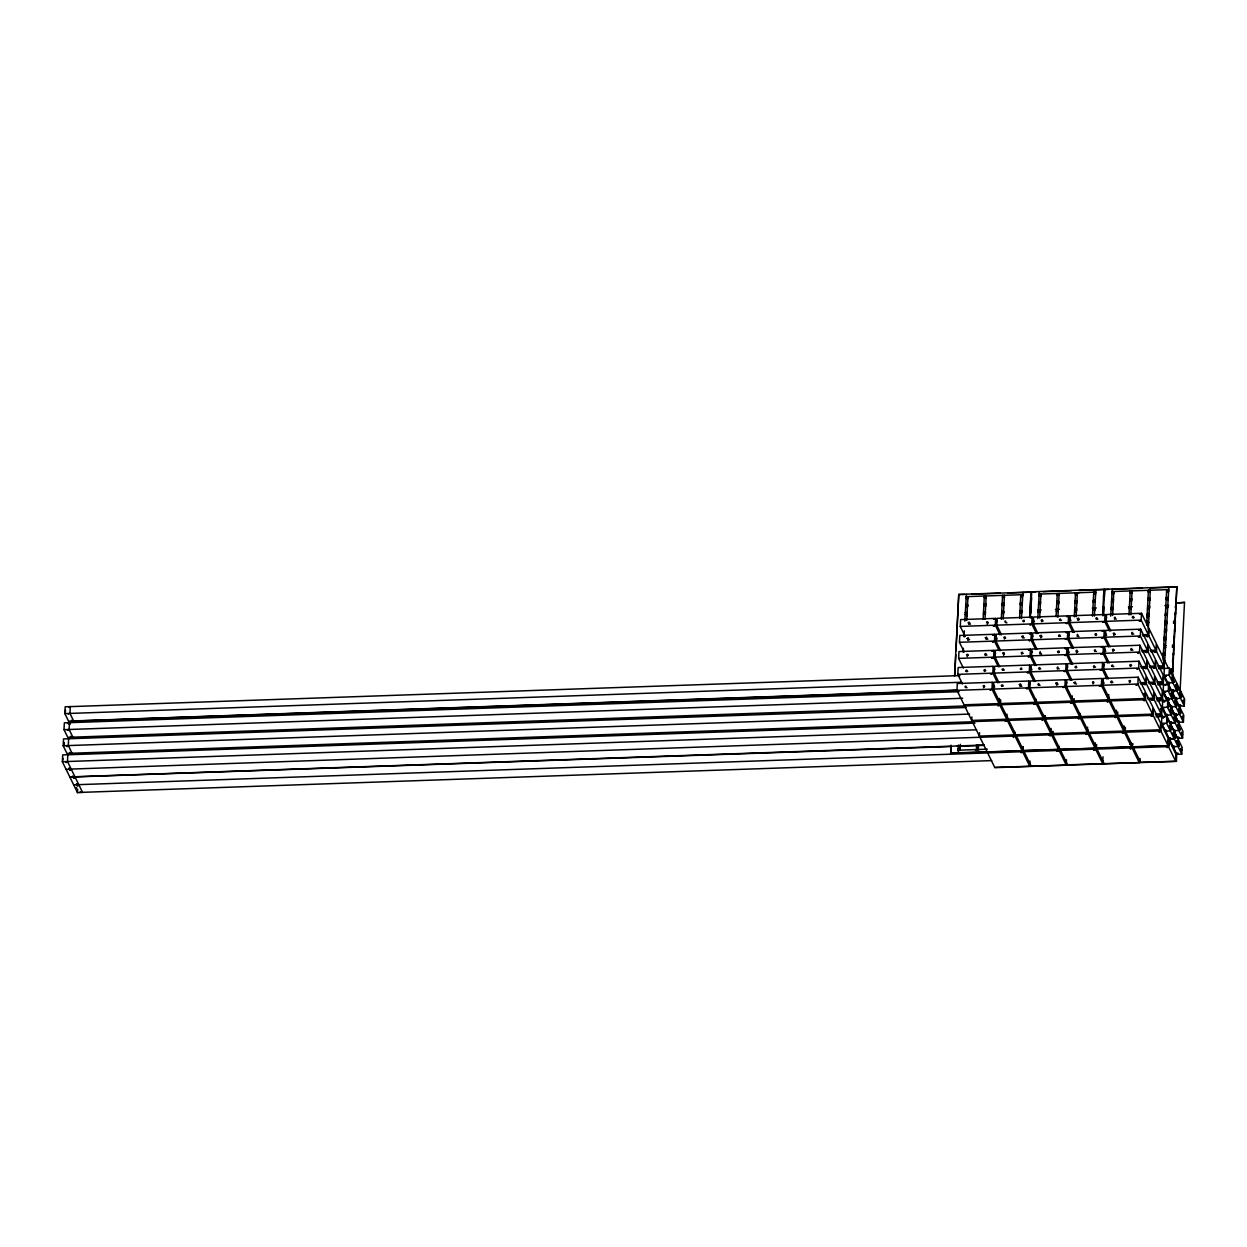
<?xml version="1.0" encoding="UTF-8"?>
<svg xmlns="http://www.w3.org/2000/svg" width="1247" height="1247" viewBox="0 0 1247 1247"><rect width="100%" height="100%" fill="white"/><g stroke="black" fill="none" stroke-linecap="round" stroke-linejoin="round"><path stroke-width="1.5" d="M62.35 761.73L62.709 754.903L67.806 754.731L67.463 761.558L62.35 761.73L69.863 777.084L951.134 746.517M973.408 721.748L66.933 753.422L63.176 745.753L63.535 738.925L966.098 707.485M964.632 705.989L971.709 720.439L1006.734 719.223L999.642 704.758L67.774 737.351L64.002 729.666L64.361 722.839L959.146 691.68M70.097 724.336L64.844 713.596L65.187 706.768L70.3 706.581L69.941 713.409L73.698 721.093M68.289 745.566L68.632 738.738M69.473 722.668L69.115 729.495L72.872 737.164M976.604 729.791L67.494 761.512L82.598 792.484L77.501 792.656L77.673 789.242M1169.187 737.943L1168.798 745.69L950.713 753.297L950.978 745.27M954.578 675.625L958.772 594.367L1031.129 592.138L1007.857 592.948M950.713 753.297L951.118 745.55M954.719 675.905L955.81 654.628M956.013 650.763L958.772 594.367M962.513 684.011L957.79 674.362L958.148 667.535L993.158 666.319L994.732 669.53M963.339 668.018L958.616 658.385L958.974 651.558L993.984 650.342L995.558 653.553M964.18 651.947L959.457 642.299L959.8 635.471L994.825 634.255L997.179 639.072M964.991 636.064L960.268 626.43L960.626 619.603L995.636 618.387L997.21 621.598M958.429 745.02L958.164 753.032M963.23 652.15L963.432 648.284M964.04 636.671L964.336 630.873M964.835 621.193L966.378 594.398M960.019 750.148L960.33 744.319M966.721 620.554L967.968 596.596M967.095 616.314L967.298 612.417M971.709 720.439L971.896 717.025M976.541 749.852L976.65 744.708M983.135 619.338L984.335 596.019M978.256 749.509L978.505 744.646M984.99 619.276L986.19 595.957M1014.575 731.443L1014.388 734.857L979.378 736.089L979.55 732.675M999.065 703.589L991.989 689.123L992.331 682.296L957.322 683.512L956.963 690.339L964.056 704.804L999.065 703.589L999.33 698.46M997.538 682.779L992.815 673.146L993.158 666.319M998.364 666.802L993.641 657.169L993.984 650.342M999.19 650.716L994.467 641.083L994.825 634.255M1000.016 634.848L995.293 625.199L995.636 618.387M1035.711 698.897L1035.54 702.31L1000.53 703.526L993.438 689.077L993.797 682.249L1028.806 681.018L1030.381 684.244M998.987 682.733L994.264 673.099L994.623 666.272L1029.632 665.041L1031.986 669.873M999.813 666.755L995.09 657.107L995.449 650.279L1030.458 649.063L1032.033 652.275M1000.64 650.669L995.917 641.036L996.275 634.209L1031.285 632.977L1032.859 636.204M1001.466 634.801L996.743 625.152L997.101 618.325L1032.111 617.109L1034.464 621.926M1001.325 619.354L1002.572 595.38M1003.196 619.291L1004.427 595.318M999.642 704.758L999.907 699.645M1000.53 703.526L1000.702 700.128M1006.734 719.223L1006.999 714.11M1014.388 734.857L1007.311 720.407L1007.482 716.994M1019.594 618.076L1020.81 594.741M1022.228 747.093L1022.057 750.507L1014.964 736.042L1015.152 732.628M1021.433 618.652L1022.93 592.419M1022.976 746.626L1022.634 751.676L1029.71 766.141L1029.975 761.029M1029.679 617L1030.988 591.857M1023.117 746.906L1022.914 750.772L950.573 753.017M1030.022 613.415L1030.817 597.937M1030.412 616.969L1031.721 591.826L1103.922 589.301L1103.657 597.329M1030.755 613.384L1031.55 597.905M1035.54 702.31L1028.448 687.845L1028.806 681.018M1033.997 681.517L1029.274 671.868L1029.632 665.041M1034.823 665.524L1030.1 655.891L1030.458 649.063M1035.665 649.453L1030.942 639.805L1031.285 632.977M1036.475 633.57L1031.752 623.936L1032.111 617.109M1072.264 695.92L1071.999 701.032L1036.99 702.264L1029.913 687.798L1030.256 680.971L1065.281 679.755L1066.855 682.966M1035.462 681.454L1030.739 671.821L1031.082 664.994L1066.107 663.778L1067.681 666.989M1036.288 665.477L1031.565 655.844L1031.908 649.017L1066.933 647.785L1069.287 652.617M1037.114 649.406L1032.391 639.758L1032.75 632.93L1067.759 631.715L1069.334 634.926M1037.94 633.523L1033.217 623.89L1033.56 617.062L1068.585 615.831L1070.939 620.647M1037.769 618.652L1039.312 591.842M1039.655 618.013L1040.902 594.04M1036.117 703.495L1001.107 704.711L1008.184 719.176L1043.193 717.945L1036.117 703.495L1036.288 700.081M1043.193 717.945L1043.38 714.531M1043.77 719.129L1008.761 720.345L1015.853 734.81L1050.862 733.595L1043.77 719.129L1043.957 715.716M1087.587 727.204L1087.322 732.316L1052.312 733.548L1045.235 719.083L1045.407 715.669M1056.069 616.797L1057.269 593.478M1050.862 733.595L1051.127 728.466M1058.703 745.815L1058.516 749.229L1051.439 734.764L1051.611 731.35M1057.892 617.374L1059.139 593.416M1059.981 749.182L1052.889 734.717L1053.076 731.303M1071.999 701.032L1064.922 686.583L1065.281 679.755M1070.472 680.239L1065.749 670.605L1066.107 663.778M1071.298 664.261L1066.575 654.613L1066.933 647.785M1072.124 648.175L1067.401 638.542L1067.759 631.715M1072.95 632.307L1068.227 622.658L1068.585 615.831M1108.739 694.641L1108.474 699.77L1073.464 700.985L1066.372 686.52L1066.731 679.709L1101.74 678.477L1104.109 683.294M1071.921 680.192L1067.198 670.543L1067.557 663.716L1102.566 662.5L1104.141 665.711M1072.747 664.215L1068.024 654.566L1068.383 647.739L1103.392 646.523L1105.762 651.339M1073.589 648.128L1068.866 638.48L1069.209 631.668L1104.234 630.436L1106.588 635.253M1074.4 632.245L1069.677 622.612L1070.035 615.784L1105.045 614.568L1106.619 617.779M1066.45 759.75L1066.185 764.863L1059.093 750.413M1074.275 616.813L1075.506 592.839M1074.945 612.293L1075.008 608.146M1075.678 612.261L1075.74 608.115M1076.13 616.735L1077.361 592.777M1072.576 702.217L1037.566 703.433L1044.659 717.898L1079.668 716.682L1072.576 702.217L1072.763 698.803M1116.408 710.291L1116.143 715.404L1081.118 716.635L1074.041 702.17L1074.213 698.756M1079.668 716.682L1079.84 713.268M1087.322 732.316L1080.245 717.851L1080.416 714.437M1092.497 616.174L1093.744 592.2M1095.256 742.838L1094.991 747.951L1087.914 733.501L1088.085 730.087M1094.367 616.112L1095.864 589.878M1102.613 614.459L1103.922 589.301M1102.847 615.753L1103.159 606.993M1096.627 744.49L1096.44 747.904L1168.798 745.69M1103.346 614.428L1104.655 589.285L1176.856 586.76L1172.523 676.201M1103.486 614.709L1103.891 606.977M1104.39 597.297L1104.655 589.285M1108.474 699.77L1101.397 685.304L1101.74 678.477M1106.946 678.96L1102.223 669.327L1102.566 662.5M1107.772 662.983L1103.049 653.35L1103.392 646.523M1108.599 646.912L1103.876 637.264L1104.234 630.436M1109.425 631.029L1104.702 621.396L1105.045 614.568M1102.847 685.258L1103.19 678.43L1138.215 677.215L1145.292 691.664L1144.949 698.491L1109.924 699.723L1102.847 685.258L1137.856 684.026L1144.949 698.491M1108.396 678.914L1103.673 669.28L1104.016 662.453L1139.041 661.222L1146.118 675.687L1145.775 682.514L1139.929 682.717M1109.222 662.936L1104.499 653.288L1104.842 646.476L1139.867 645.245L1146.944 659.71L1146.601 666.537L1140.756 666.74M1110.048 646.85L1105.325 637.217L1105.684 630.39L1140.693 629.174L1147.786 643.623L1147.427 650.451L1141.597 650.653M1110.874 630.982L1106.151 621.333L1106.494 614.506L1141.519 613.29L1148.596 627.755L1148.253 634.583L1142.408 634.785M1103.003 756.773L1102.66 763.6L1095.567 749.135M1110.703 616.112L1112.246 589.301M1112.605 615.472L1113.836 591.499M1116.143 715.404L1109.051 700.939L1109.222 697.525M1116.72 716.589L1081.695 717.804L1088.787 732.27L1123.796 731.054L1116.72 716.589L1116.891 713.175M1152.602 714.141L1145.525 699.676L1145.868 692.849L1152.961 707.314L1152.602 714.141L1117.593 715.357L1117.764 711.943M1128.971 614.896L1130.218 590.922M1123.796 731.054L1124.061 725.925M1131.637 743.274L1131.465 746.688L1124.373 732.223L1124.638 727.11M1130.826 614.833L1132.073 590.86M1160.271 729.776L1153.179 715.31L1153.537 708.483L1160.614 722.948L1160.271 729.776L1125.246 730.991L1125.433 727.578M1137.856 684.026L1138.215 677.215M1145.775 682.514L1138.682 668.049L1139.041 661.222M1146.601 666.537L1139.509 652.072L1139.867 645.245M1147.427 650.451L1140.335 635.986L1140.693 629.174M1148.253 634.583L1141.161 620.118L1141.519 613.29M1139.29 758.909L1139.119 762.322L1132.042 747.857M1146.632 625.277L1148.44 590.299M1146.835 624.279L1146.928 622.534L1148.783 622.471M1147.583 610.017L1147.786 606.12M1060.558 750.351L1067.775 765.097L1139.976 762.587L1140.039 758.425M1146.944 624.934L1147.146 621.068M1147.489 617.483L1147.552 613.337M1147.676 624.918L1147.879 621.053M1148.066 617.187L1148.269 613.321M1148.206 617.468L1148.409 613.602M1148.3 629.096L1150.311 590.221M1153.428 698.149L1146.352 683.699L1146.694 676.872L1153.787 691.321L1153.428 698.149L1147.599 698.351M1154.254 682.171L1147.178 667.706L1147.521 660.894L1154.613 675.344L1154.254 682.171L1148.425 682.374M1155.081 666.101L1148.004 651.635L1148.362 644.808L1155.439 659.273L1155.081 666.101L1149.251 666.303M1155.907 650.217L1148.83 635.752L1149.173 628.924L1156.265 643.39L1155.907 650.217L1150.077 650.42M1161.097 713.798L1154.005 699.333L1154.363 692.506L1161.44 706.971L1161.097 713.798L1155.252 714.001M1161.923 697.806L1154.831 683.356L1155.19 676.529L1162.266 690.994L1161.923 697.806L1156.078 698.024M1162.75 681.735L1155.673 667.27L1156.016 660.442L1163.108 674.908L1162.75 681.735L1156.92 681.938M1163.576 665.851L1156.483 651.402L1156.842 644.574L1163.919 659.024L1163.576 665.851L1157.73 666.054M1163.046 660.006L1166.678 589.66M1163.404 656.016L1163.607 652.134M1163.794 648.253L1163.997 644.356M1164.199 640.475L1164.402 636.578M1165.01 624.918L1165.212 621.037M1165.493 615.644L1165.571 613.914L1167.441 613.836M1160.848 730.945L1161.191 724.133L1168.283 738.583L1167.925 745.41L1160.848 730.945L1125.823 732.176L1132.915 746.641M1163.248 718.194L1161.674 714.967L1162.017 708.14L1168.314 721M1164.074 702.201L1162.5 698.99L1162.843 692.163L1169.935 706.628M1161.503 723.385L1161.861 716.557L1166.974 716.37L1166.615 723.198L1174.128 738.551L1169.031 738.723L1161.503 723.385L1166.615 723.198M1156.873 700.83L1167.8 700.393L1167.441 707.22L1174.955 722.574L1169.857 722.746L1162.329 707.392L1162.687 700.565M1163.513 684.494L1163.17 691.321L1170.684 706.659L1175.905 706.722L1183.419 722.06L1178.321 722.247L1170.793 706.893M1164.636 662.812L1168.813 587.321M1175.796 706.488L1168.268 691.134L1168.626 684.307L1157.699 684.743M1169.109 675.063L1169.452 668.236L1164.355 668.408L1163.997 675.235L1169.109 675.063L1176.622 690.402L1171.525 690.589M1168.423 738.879L1168.065 745.706L1175.594 761.06L1175.937 754.232L1168.86 739.767M1169.062 737.663L1168.501 746.594L78.826 784.644M1172.258 675.749L1176.856 586.76M1175.422 623.219L1175.22 621.645L1173.973 621.365M1170.73 724.055L1170.372 730.882L1165.275 731.054M1171.557 708.062L1171.198 714.89L1166.101 715.077M1172.383 691.991L1172.04 698.819L1166.927 698.99M1173.224 675.905L1172.866 682.733L1167.753 682.92M1174.253 738.785L1169.14 738.957L1176.654 754.31L1181.766 754.123L1174.253 738.785L1174.487 731.724M1174.347 731.927L1177.48 738.318L1182.592 738.146L1175.079 722.792L1175.313 715.747M1175.905 706.722L1176.139 699.661M1179.148 706.161L1184.26 705.989L1176.732 690.635L1176.981 683.574L1169.452 668.236M1133.492 747.81L1140.709 762.556L1176.451 761.309L1176.716 753.297M1178.353 724.554L1178.555 720.688M1179.148 709.075L1179.21 704.929M1180.052 691.664L1184.51 602.395L1176.467 602.956M1178.353 739.627L1178.01 746.454L1172.897 746.626M1179.179 723.634L1178.836 730.477L1173.723 730.648L1170.59 724.258M1180.021 707.563L1179.662 714.391L1174.565 714.562M1180.847 691.477L1180.488 698.304L1175.391 698.491M1181.766 754.123L1182.125 747.296L1162.36 707.345M1182.592 738.146L1182.951 731.319L1163.202 691.274L1168.268 691.134M1183.419 722.06L1183.777 715.232L1164.028 675.188M1184.26 705.989L1184.603 699.162L1177.09 683.808M1176.638 704.68C1175.687 701.063 1177.901 708.436 1176.841 704.571M1175.796 720.75C1174.845 717.181 1177.106 724.616 1176.015 720.657M1181.221 696.262C1180.27 692.755 1182.499 699.988 1181.423 696.169M1180.395 712.349C1179.428 708.81 1181.704 716.168 1180.597 712.255M1181.19 749.431C1180.114 745.519 1182.359 752.829 1181.392 749.338M63.909 743.711L63.691 742.214L64.236 745.207M1169.842 673.021C1168.751 669.764 1171.229 676.498 1170.045 672.928M1172.289 678.041C1171.104 674.191 1173.521 681.532 1172.523 677.776M1171.447 694.127C1170.278 690.355 1172.757 697.432 1171.65 694.033M1167.348 721.171C1166.257 717.711 1168.751 724.85 1167.551 721.062M1170.621 710.198C1169.437 706.348 1171.868 713.72 1170.855 709.933M1176.046 685.725C1174.861 681.891 1177.324 689.092 1176.248 685.616M1169.795 726.19C1168.61 722.356 1171.073 729.557 1169.998 726.097M1171.899 713.019C1170.871 709.2 1173.271 716.589 1172.133 712.754M1175.204 701.796C1174.035 697.868 1176.513 705.272 1175.422 701.702M1171.073 729.012C1170.06 725.271 1172.445 732.457 1171.307 728.747M1174.378 717.882C1173.193 714.048 1175.687 721.265 1174.58 717.773M965.786 605.793L966.612 604.608L967.641 605.73M967.89 597.235L966.487 598.264M967.095 613.446L965.661 614.241M968.638 624.233C972.146 620.99 965.49 622.518 969.262 623.453M958.351 749.618L959.785 748.808M985.333 612.807C983.041 615.862 983.665 609.549 985.457 613.088C983.743 616.049 983.041 610.547 985.442 612.854M984.397 671.525C987.562 667.581 980.89 670.87 985.816 670.73M1002.682 596.752L1004.365 595.957L1002.759 596.861M1022.618 595.552L1020.857 596.05M1021.932 611.809L1020.498 612.62L1020.669 610.734L1021.745 611.763L1020.171 612.308L1021.511 611.077M1021.839 686.396L1021.012 685.336L1020.062 686.458M1038.299 611.248L1039.141 610.064L1040.169 611.17M1040.419 602.675C1040.185 606.619 1036.99 600.695 1040.341 602.582M1040.014 610.671L1039.187 612.074L1038.174 610.968M1041.572 621.692C1044.643 617.655 1038.081 621.084 1043.178 621.022M1057.362 594.616L1059.124 594.133M1058.672 602.27L1057.238 603.065M1057.331 668.984C1059.638 665.056 1054.588 668.143 1059.186 668.922M1077.33 593.65L1075.896 594.445M1074.789 610.188C1075.039 606.276 1078.125 612.246 1074.883 610.297M1076.909 601.631L1075.475 602.441M1078.032 620.414L1079.247 619.541M1093.837 593.354C1095.271 589.582 1095.973 596.721 1093.697 593.073M1093.416 601.335L1095.178 600.851M1093.79 667.722C1096.643 663.856 1090.47 666.974 1095.552 667.223M1113.384 600.368L1111.95 601.163M1112.963 608.349L1111.529 609.16M1114.506 619.135C1116.813 615.207 1111.763 618.294 1116.361 619.073M1129.891 600.072C1133.757 599.729 1127.569 599.745 1131.653 599.573M1129.47 608.053L1130.686 607.18M1130.265 666.444C1133.445 662.64 1126.68 665.664 1131.699 665.649M1148.128 599.433L1149.75 598.763M1149.438 607.071L1149.266 607.99M1146.897 623.625L1148.097 622.518M1165.945 606.79L1167.379 605.98M1168.065 598.233L1166.646 599.261M1165.54 614.771L1166.974 613.976M1165.774 615.379C1164.994 611.201 1168.891 616.673 1165.415 614.724M1164.714 630.764L1165.306 629.61L1166.459 630.265M1166.849 622.424C1164.947 625.604 1165.306 619.977 1166.6 621.817M1164.293 638.745L1165.727 637.95M1166.428 630.405L1165.836 631.559L1164.589 630.701M1166.023 638.402L1164.262 638.9M1163.373 654.223C1166.07 657.528 1163.778 650.887 1163.763 655.189M1165.493 645.962C1162.687 648.752 1166.74 644.543 1163.841 646.881M1175.329 622.082L1174.113 622.954M1174.082 646.04L1172.866 646.928M1174.175 646.554L1172.726 645.338M967.812 597.142L966.363 596.908L966.441 598.404M965.833 605.574L967.22 604.998M967.454 605.683L966.066 606.26M966.799 612.978C964.851 616.579 967.532 610.609 965.614 614.397M1002.635 596.69L1004.474 596.69M1002.292 604.296C1006.235 605.372 999.969 603.267 1004.116 604.452M1003.929 604.405L1002.12 604.249M1003.554 612.885L1003.539 611.95M985.255 655.33C987.967 651.511 981.919 655.034 986.969 655.065M1022.197 604.265L1022.104 603.112M958.382 749.385L959.567 748.73M960.019 749.494L958.21 749.338M960.065 749.993L959.644 748.527M1040.746 594.585C1037.005 593.276 1041.183 598.685 1040.84 594.694M1038.767 603.018L1039.936 602.363M1040.341 602.472L1039.702 603.766L1038.58 602.971M1038.346 611.014L1040.06 610.749M1039.982 611.124L1038.19 611.186M1021.729 654.052C1024.816 650.233 1018.16 653.802 1023.117 653.475M976.588 748.262C979.16 751.645 976.011 745.722 978.49 748.044M1041.619 654.02C1038.003 652.493 1041.588 649.734 1040.014 654.067M1075.226 601.755L1077.049 601.911L1075.288 602.301M1074.82 609.736L1076.208 609.16M1076.457 609.845L1075.07 610.422M1058.204 652.789C1061.446 649.157 1054.557 652.275 1059.358 652.134M1093.884 593.12L1095.458 592.684M1078.92 636.671C1075.46 635.175 1078.811 632.416 1077.237 636.516M1112.355 593.167C1114.148 589.566 1111.591 595.583 1113.555 591.764M1095.505 635.424C1098.685 631.793 1091.967 634.972 1096.659 634.77M1113.103 608.63L1111.607 607.648L1111.482 609.3M1112.916 608.583L1111.747 609.237M1094.663 651.511C1097.095 647.754 1091.593 651.121 1096.456 651.448M1130.343 591.857L1132.167 592.013M1131.98 591.966L1130.811 592.621M1130.406 592.403C1134.365 593.806 1129.205 588.444 1130.733 592.824M1150.358 591.608L1148.503 591.592M1131.964 634.162C1134.396 630.39 1128.894 633.772 1133.757 634.1M1147.754 607.195L1148.923 606.541M1111.248 682.826C1113.945 679.023 1107.897 682.545 1112.947 682.561M1149.391 607.305L1147.676 607.57M1131.138 650.233C1133.57 646.476 1128.052 649.843 1132.931 650.17M1149.111 615.582L1147.256 615.566M1168.455 590.688L1167.067 591.265M1168.065 599.168L1167.971 598.014M1165.166 622.534L1166.553 621.957M1166.802 622.643L1164.979 622.487M1164.745 630.53L1166.132 629.953M1166.381 630.639L1164.667 630.904M993.594 619.135L994.763 619.167M1030.053 617.873L1031.222 617.889M1066.544 616.657L1067.697 616.61M1103.003 615.379L1104.172 615.41M1139.524 614.179L1140.646 614.132M1165.119 685.242L1165.914 685.211M1170.263 738.006L1170.263 737.71M967.625 597.001C964.134 596.939 968.748 600.353 967.812 597.032M965.661 605.746L967.142 606.494L967.267 604.842M985.551 597.968C984.803 594.273 986.767 596.939 984.444 597.391M985.769 604.67C983.431 602.13 983.945 607.85 985.738 604.811C984.195 602.613 983.369 607.476 985.722 605.528M1022.649 595.396L1021.262 594.85L1020.997 596.331M986.19 639.041L987.889 639.181M1022.026 596.69L1022.602 595.333M1020.997 604.421C1024.192 603.953 1019.5 601.257 1020.592 604.312M1022.665 637.763L1024.348 637.918M1058.797 602.332L1057.316 601.568L1057.051 603.049M1058.173 601.74L1057.378 603.345L1058.656 602.052M1056.832 611.061C1060.62 611.607 1055.632 607.071 1056.645 611.03M1001.949 686.442C1004.708 682.795 998.317 686.52 1003.227 686.084M1021.683 669.343C1022.384 665.898 1018.331 670.263 1021.589 669.405M1059.139 636.484C1061.711 632.837 1055.601 636.593 1060.605 636.266M1093.307 601.288C1096.69 599.713 1091.858 602.753 1095.131 600.773M1094.772 608.832C1092.216 606.198 1093.089 612.386 1094.866 609.269C1092.294 606.634 1093.681 612.215 1094.632 608.552M978.287 749.353L976.541 749.135L978.194 748.309M1038.408 685.164C1040.466 681.626 1035.369 685.102 1040.092 685.32M1148.082 599.589L1149.485 600.134L1149.75 598.654M1149.578 607.351L1148.3 606.276L1147.817 607.85M1164.168 638.698C1167.286 641.769 1164.869 634.91 1164.308 638.978M1163.607 654.285L1164.901 653.927M1165.025 655.283L1164.947 653.771M1165.025 701.422L1164.464 701.438M1005.721 622.191C1005.783 618.964 1003.321 622.705 1006.953 622.892M1023.647 621.692C1026.234 618.372 1019.999 621.785 1024.317 621.427M966.456 671.541C968.514 668.049 962.933 671.993 967.766 671.494M965.957 687.378C966.659 683.917 962.762 688.188 967.08 687.658M1060.106 620.429C1062.085 616.953 1056.723 620.85 1061.415 620.383M1002.931 670.278C1005.706 667.316 999.393 669.701 1003.243 670.122M1096.581 619.151C1098.638 615.659 1093.058 619.603 1097.89 619.104M1039.39 669C1041.448 665.508 1035.867 669.452 1040.699 668.953M1076.894 651.604L1076.488 652.805M1077.018 651.589C1077.985 648.066 1073.573 652.508 1078 651.698M1133.367 617.733C1134.567 614.148 1129.766 618.652 1134.178 617.701M1167.909 599.355L1166.319 598.95L1167.8 597.999M1075.865 667.722C1078.296 664.277 1072.186 668.049 1076.769 667.472M1148.238 624.108L1147.957 622.237L1146.991 623.827M1175.235 614.849L1175.313 613.353M1112.324 666.459C1114.148 663.014 1109.019 666.833 1113.774 666.584M1093.37 683.013C1090.455 681.174 1096.066 681.143 1092.996 683.917M1173.988 638.823L1174.066 637.311M1172.757 662.796L1172.835 661.284M969.137 623.469L970.478 624.17M1021.839 604.592L1020.451 604.031M1003.196 613.212L1002.261 613.243M1058.5 595.427L1059.062 594.055M1149.064 608.131L1148.144 608.162M1003.118 670.122L1004.24 670.231M1175.422 606.962C1177.433 606.432 1174.315 604.561 1176.202 605.231M1114.179 634.255L1115.442 634.52M1114.319 634.24C1110.968 632.977 1116.813 632.058 1113.789 635.44M1112.947 651.526C1115.894 647.287 1109.549 650.155 1114.288 650.295M1075.241 683.559L1076.566 684.042M1171.494 669.312L1172.975 670.294L1172.102 669.452M1004.412 654.02L1003.554 655.345M984.538 686.614C980.36 686.364 986.876 683.87 983.587 687.736M1130.406 681.517C1126.197 681.236 1132.79 678.804 1129.455 682.639M1144.154 693.426L1144.995 693.691L1144.216 693.862M1160.302 708.732L1161.144 708.935M958.912 594.648L964.508 594.46M972.021 594.196L1000.312 593.213M1035.587 591.982L1031.721 591.826M1043.084 591.717L1071.36 590.719M1078.904 590.47L1104.063 589.582M1104.795 589.566L1108.521 589.426M1114.132 589.239L1142.408 588.241M1149.952 587.992L1176.997 587.041M966.098 596.658L1022.665 594.679M1039.047 594.102L1095.599 592.138M1111.981 591.561L1168.533 589.597M966.238 596.939L968.093 596.877L968.015 598.607L966.144 598.669M984.475 596.3L986.33 596.237M1002.713 595.661L1004.568 595.598M1020.95 595.022L1022.805 594.959M1039.172 594.383L1041.042 594.32M1056.147 593.79L1059.919 593.666M1075.008 593.136L1078.764 593.011M1093.884 592.481L1095.739 592.419M1112.121 591.842L1113.976 591.779M1130.343 591.203L1132.214 591.14M1150.435 590.501L1148.581 590.579L1148.487 592.309L1150.358 592.247M1168.673 589.878L1166.818 589.94L1166.724 591.67L1168.579 591.608M966.02 598.389L967.875 598.326M984.242 597.765L986.112 597.687M1002.479 597.126L1004.334 597.064M1020.716 596.487L1022.571 596.425M1038.954 595.848L1040.809 595.785M1057.191 595.209L1059.046 595.146M1075.413 594.585L1077.283 594.507M1093.65 593.946L1095.505 593.884M1111.888 593.307L1113.742 593.245M1130.125 592.668L1131.98 592.606M1148.362 592.029L1150.217 591.966M1166.584 591.39L1168.455 591.327M1002.619 597.407L1004.474 597.344M1039.094 596.128L1040.949 596.066M1075.553 594.866L1077.408 594.788M1093.79 594.227L1095.645 594.164M1112.028 593.588L1113.883 593.525M1130.265 592.948L1132.12 592.886M965.692 604.639L967.547 604.577M983.93 604.016L985.785 603.938M1002.152 603.377L1004.022 603.314M1020.389 602.737L1022.259 602.675M1038.626 602.098L1040.481 602.036M1056.864 601.459L1058.719 601.397M1075.101 600.82L1076.956 600.758M1093.323 600.197L1095.193 600.119M1111.56 599.558L1113.431 599.495M1129.798 598.919L1131.653 598.856M1148.035 598.279L1149.89 598.217M1166.272 597.64L1168.127 597.578M965.833 604.92L967.688 604.857L967.594 606.603L965.739 606.666M984.054 604.281L985.925 604.218M1002.292 603.657L1004.162 603.595M1020.529 603.018L1022.384 602.956M1038.767 602.379L1040.622 602.317M1057.004 601.74L1058.859 601.678M1075.226 601.101L1077.096 601.038M1093.463 600.477L1095.334 600.399M1111.701 599.838L1113.555 599.776M1129.938 599.199L1131.793 599.137M1150.03 598.498C1145.931 597.266 1149.391 601.927 1149.828 598.856M1168.268 597.859L1166.397 597.921L1166.319 599.667L1168.174 599.604M965.599 606.385L967.454 606.323M983.836 605.746L985.691 605.683M1002.074 605.107L1003.929 605.044M1020.295 604.483L1022.166 604.405M1038.533 603.844L1040.403 603.782M1056.77 603.205L1058.625 603.143M1075.008 602.566L1076.862 602.504M1093.245 601.927L1095.1 601.865M1111.467 601.303L1113.337 601.225M1129.704 600.664L1131.575 600.602L1129.766 600.01M1147.941 600.025L1149.796 599.963M1166.179 599.386L1168.034 599.324M983.977 606.026L985.831 605.964M1002.198 605.387L1004.069 605.325M1020.436 604.764L1022.306 604.686M1038.673 604.125L1040.528 604.062M1056.91 603.486L1058.765 603.423M1075.148 602.847L1077.003 602.784M1093.37 602.207L1095.24 602.145M1111.607 601.568L1113.477 601.506M1129.844 600.945L1131.699 600.883M1149.937 600.243L1148.082 600.306L1148.175 598.56L1149.874 598.934M1178.103 602.909L1184.51 602.395M965.272 612.636L967.142 612.573M983.509 611.996L985.364 611.934M1001.746 611.357L1003.601 611.295M1019.984 610.718L1021.839 610.656M1030.318 610.313C1029.882 609.471 1029.663 612.978 1030.225 612.043M1037.598 610.048L1041.229 609.923M1055.476 609.424L1059.467 609.284M1074.68 608.817L1076.535 608.754M1092.294 608.146L1096.362 608.006M1111.155 607.538L1113.01 607.476M1128.41 606.884L1132.401 606.743M1147.614 606.276L1149.485 606.213M1164.885 605.621L1168.657 605.481M965.412 612.916L967.267 612.854M983.649 612.277L985.504 612.215M1001.887 611.638L1003.741 611.576M1020.124 610.999L1021.979 610.936M1038.346 610.375L1040.216 610.297M1056.583 609.736L1058.438 609.674M1074.82 609.097L1076.675 609.035M1093.058 608.458L1094.913 608.396M1111.295 607.819L1113.15 607.757M1129.517 607.195L1131.388 607.118M1147.754 606.556L1149.609 606.494M1167.847 605.855L1165.992 605.917L1165.898 607.663L1167.753 607.585M965.194 614.381L967.048 614.319M983.415 613.742L985.286 613.68M1001.653 613.103L1003.508 613.041M1019.89 612.464L1021.745 612.402M1038.128 611.825L1039.982 611.763M1056.365 611.201L1058.22 611.124M1074.587 610.562L1076.457 610.5M1092.824 609.923L1094.679 609.861M1111.061 609.284L1112.916 609.222M1129.299 608.645L1131.154 608.583M1147.536 608.022L1149.391 607.944M1165.758 607.383L1167.628 607.32M1175.173 606.993L1176.108 606.962M965.318 614.662L967.189 614.584M983.556 614.023L985.411 613.96M1001.793 613.384L1003.648 613.321M1020.03 612.745L1021.885 612.682M1038.268 612.106L1040.123 612.043M1056.49 611.482L1058.36 611.404M1074.727 610.843L1076.582 610.781M1092.964 610.204L1094.819 610.142M1111.202 609.565L1113.057 609.502M1129.439 608.926L1131.294 608.863M1147.661 608.287L1149.531 608.224M1147.209 614.257L1149.064 614.194M1165.446 613.633L1167.301 613.555M1174.845 613.243L1175.781 613.212M1149.204 614.475L1147.349 614.537L1147.396 615.847M1147.115 616.002L1148.97 615.94M1165.353 615.363L1167.208 615.301L1167.145 614.007M1149.111 616.221L1147.256 616.283C1146.679 611.513 1151.012 616.579 1147.396 615.737M960.268 626.43L995.293 625.199M996.743 625.152L1031.752 623.936M1033.217 623.89L1068.227 622.658M1069.677 622.612L1104.702 621.396M1106.151 621.333L1141.161 620.118M1173.505 621.271L1175.375 621.209M1146.788 622.253L1148.658 622.191M1165.025 621.614L1166.88 621.552M1174.58 621.52L1175.5 621.489M1165.166 621.894L1167.021 621.832M1146.71 623.999L1148.565 623.936M1164.932 623.36L1166.802 623.297M1173.411 623.017L1175.282 622.939M1165.072 623.64L1166.927 623.578M964.04 636.609L964.96 636.578M1164.62 629.61L1166.475 629.548M1174.955 629.189C1174.518 628.348 1174.284 631.855 1174.861 630.935M1166.615 629.829L1164.745 629.891L1164.667 631.621L1166.522 631.559M1164.527 631.341L1166.381 631.278M959.457 642.299L994.467 641.083M995.917 641.036L1030.942 639.805M1032.391 639.758L1067.401 638.542M1068.866 638.48L1103.876 637.264M1105.325 637.217L1140.335 635.986M1142.985 635.954L1148.83 635.752M1164.199 637.591L1166.054 637.529M1173.614 637.217L1174.549 637.186M1164.339 637.872L1166.194 637.809M1164.106 639.337L1165.976 639.275M1164.246 639.617L1166.101 639.555M1172.274 645.245L1174.128 645.182M1163.794 645.587L1165.649 645.525M1163.919 645.868L1165.789 645.806M1163.7 647.333L1165.555 647.271M1172.18 646.975L1174.035 646.912M1163.841 647.614L1165.696 647.536M1173.24 647.224L1174.175 647.193M958.616 658.385L993.641 657.169M995.09 657.107L1030.1 655.891M1031.565 655.844L1066.575 654.613M1068.024 654.566L1103.049 653.35M1104.499 653.288L1139.509 652.072M1142.174 651.838L1148.004 651.635M1150.654 651.604L1156.483 651.402M1163.373 653.584L1165.228 653.506M1173.723 653.163C1173.287 652.321 1173.053 655.828 1173.63 654.909M1163.513 653.864L1165.368 653.787M1163.28 655.314L1165.15 655.252M1163.887 661.534L1164.823 661.502M1172.367 661.191L1173.302 661.159M1149.828 667.472L1155.673 667.27M1158.307 667.239L1164.152 667.036L1164.495 660.209L1168.439 668.236M957.79 674.362L992.815 673.146M994.264 673.099L1029.274 671.868M1030.739 671.821L1065.749 670.605M1067.198 670.543L1102.223 669.327M1103.673 669.28L1138.682 668.049M1141.332 667.909L1147.178 667.706M70.331 706.628L959.972 675.593M1158.541 668.673L1164.371 668.47M1171.027 669.203L1172.897 669.14M1170.933 670.948L1172.803 670.886M1172.009 671.198L1172.944 671.167M64.844 713.596L961.577 682.249M73.682 720.937L957.493 690.09M1157.497 683.122L1163.326 682.92L1163.685 676.092L1170.762 690.542M68.601 721.265L991.989 689.123M993.438 689.077L1028.448 687.845M1029.913 687.798L1064.922 686.583M1066.372 686.52L1101.397 685.304M1140.506 683.902L1146.352 683.699M1149.001 683.559L1154.831 683.356M64.002 729.666L962.684 698.258M1171.634 690.807L1176.732 690.635M1074.041 702.17L1109.051 700.939M1145.525 699.676L1110.5 700.892L1117.593 715.357M1148.175 699.536L1154.005 699.333M1156.655 699.193L1162.5 698.99M63.176 745.753L969.636 714.079M1162.329 707.392L1167.441 707.22M1007.311 720.407L972.301 721.623L979.378 736.089M1045.235 719.083L1080.245 717.851M1153.179 715.31L1118.169 716.542L1125.246 730.991M1155.829 715.17L1161.674 714.967M67.837 754.778L974.998 723.12M1156.047 716.807L1161.892 716.604M1169.967 722.979L1175.079 722.792M71.188 769.072L1014.964 736.042M1051.439 734.764L1016.43 735.995L1023.647 750.741M1052.889 734.717L1087.914 733.501M1124.373 732.223L1089.364 733.439L1096.581 748.2M66.107 769.415L71.219 769.228M74.96 776.756L984.07 745.036M956.979 746.314L984.226 745.363M75.085 777.13L69.972 777.302L77.501 792.656M958.257 748.465L960.112 748.403M976.495 747.826L978.349 747.764M958.397 748.746L960.252 748.683L960.159 750.429L958.304 750.491M958.164 750.211L987.359 749.182M1129.595 744.225L1133.227 744.1M975.263 749.899L979.035 749.759M1023.506 750.445L1095.864 748.231M73.744 784.987L78.842 784.799M82.583 792.328L991.708 760.608M994.701 767.373L1067.042 765.128L994.841 767.653L987.188 752.019M1067.635 764.816L1139.976 762.587M1140.569 762.291L1176.451 761.309M65.405 711.897L65.452 710.12M62.927 760.031L62.958 758.27M1167.987 589.925L1167.005 591.405M1149.75 590.564L1148.83 591.904L1150.233 590.875M1129.985 608.598C1133.414 607.757 1127.74 605.668 1129.907 608.801M1041.962 636.687L1040.762 637.794M1171.634 670.902L1172.819 669.795M968.186 655.314C963.775 655.096 970.088 652.508 967.08 656.623M1168.205 590.002C1164.667 588.849 1169.281 594.086 1168.252 589.862M1113.509 591.92L1112.09 592.933M1113.088 599.901C1109.44 599.978 1114.569 603.236 1113.135 599.76M1112.683 607.897L1111.124 608.645L1111.669 609.44M1057.659 595.084C1061.556 594.554 1055.367 592.076 1058.017 595.442M1165.306 645.93L1163.903 646.959M1022.337 595.1L1020.919 596.128M1021.917 603.08L1020.498 604.109M1164.137 661.549L1164.776 662.375M988.294 622.799C983.774 622.456 989.635 619.946 987.11 624.201M1005.706 638.043C1000.827 638.043 1007.467 634.91 1004.303 639.056M1168.065 589.722L1168.626 590.735M1167.971 598.124L1166.522 597.89L1166.6 599.402M1149.828 590.361L1150.373 591.156M1149.001 606.338L1149.547 607.133M1130.78 606.977L1131.185 608.427L1129.579 608.38M1148.175 622.315L1148.3 623.687L1146.991 623.734M1113.275 600.041L1111.825 599.807L1111.903 601.319M1075.709 594.32C1079.029 596.035 1075.647 590.751 1075.834 594.601M1001.933 612.838C1005.721 612.308 998.941 611.186 1003.601 612.012M1058.111 684.291L1056.521 685.195M1150.295 590.953L1148.908 590.392L1148.643 591.873M1075.428 602.582L1075.553 600.929L1077.034 601.693M1076.255 609.019L1076.629 609.908M1004.427 596.035L1003.024 595.489L1002.759 596.97M966.02 606.401L965.646 605.512M969.558 639.617L967.828 640.335M959.831 748.668L960.206 749.556M1176.887 685.491L1178.462 688.703M1171.338 691.726L1178.431 706.192M1170.512 707.813L1176.015 719.051M1170.465 725.395L1172.04 728.607M1161.534 723.338L1169.016 738.583M1169.172 738.91L1176.638 754.154M1097.017 749.088L1104.109 763.554M992.331 682.296L994.701 687.113M1024.083 751.629L1031.175 766.094M979.955 737.258L987.047 751.723M68.32 745.519L72.045 753.25M1165.836 606.728L1167.067 607.585L1167.644 606.213M1149.142 615.13L1148.035 614.553L1147.318 615.644M1095.458 592.574L1094.819 593.868L1093.713 593.291M1077.439 593.697L1076.192 592.839L1075.615 594.211M76.691 788.275L76.535 787.449M1167.831 704.228L1168.564 706.753L1167.831 704.228M1168.657 688.157L1169.452 690.667L1168.657 688.157M1172.414 695.826L1173.209 698.351L1172.414 695.826M1173.256 679.755L1174.035 682.265L1173.256 679.755M1173.178 732.815L1173.973 735.262L1173.178 732.815M1174.627 735.792L1174.861 737.086L1174.627 735.792M1175.157 736.868L1175.422 738.318L1175.157 736.868M1177.121 687.643L1177.355 688.936L1177.121 687.643M1177.651 688.734L1177.916 690.168L1177.651 688.734M1177.043 740.702L1177.293 742.152L1177.043 740.702M1177.869 724.725L1178.119 726.159L1177.869 724.725M1177.604 741.871L1177.838 743.165L1177.604 741.871M1178.696 708.639L1178.961 710.089L1178.696 708.639M1178.431 725.894L1178.664 727.188L1178.431 725.894M1178.384 743.461L1178.618 744.755L1178.384 743.461M1179.272 709.808L1179.506 711.102L1179.272 709.808M1179.537 692.568L1179.787 694.002L1179.537 692.568M1178.914 744.553L1179.179 745.987L1178.914 744.553M1179.21 727.484L1179.444 728.778L1179.21 727.484M1180.098 693.737L1180.332 695.015L1180.098 693.737M1179.74 728.56L1180.005 729.994L1179.74 728.56M1181.626 732.394L1181.891 733.844L1181.626 732.394M1182.452 716.324L1182.717 717.758L1182.452 716.324M1182.203 733.563L1182.437 734.857L1182.203 733.563M1183.029 717.477L1183.263 718.771L1183.029 717.477M1183.294 700.237L1183.543 701.671L1183.294 700.237M1183.855 701.406L1184.089 702.7L1183.855 701.406M967.126 638.402C968.155 641.675 969.932 635.939 967.126 638.402M985.364 637.763C986.377 640.974 988.17 635.331 985.364 637.763M1002.775 653.21C1003.788 656.468 1005.565 650.763 1002.775 653.21M1021.839 636.5C1022.883 639.758 1024.644 634.068 1021.839 636.5M1019.36 684.541C1020.389 687.814 1022.15 682.078 1019.36 684.541M1040.06 635.861C1041.074 639.103 1042.866 633.398 1040.06 635.861M1055.819 683.262C1056.832 686.52 1058.625 680.815 1055.819 683.262M1077.361 618.715C1078.359 621.91 1080.151 616.267 1077.361 618.715M1074.057 682.623C1075.054 685.834 1076.847 680.192 1074.057 682.623M1165.851 606.276C1166.974 609.767 1168.501 603.797 1165.851 606.276M68.694 707.361L68.819 707.298M68.336 714.204L68.46 714.126M67.868 723.447L68.663 723.541L67.868 723.447M71.328 720.283L71.375 720.236M67.509 730.274L68.304 730.368L67.509 730.274M72.108 721.873L72.155 721.842M70.487 736.354L70.611 736.291M66.683 746.361L67.478 746.454L66.683 746.361M71.266 737.943L71.391 737.881M69.661 752.44L69.707 752.393M65.857 762.338L66.652 762.431L65.857 762.338M70.44 754.03L70.565 753.967M68.834 768.417L69.629 768.511L68.834 768.417M69.614 770.007L70.409 770.116L69.614 770.007M72.591 776.086L72.716 776.024M73.479 777.91L74.274 778.019L73.479 777.91M76.457 783.989L77.252 784.098L76.457 783.989M77.236 785.594L78.031 785.688L77.236 785.594M80.229 791.674L80.338 791.611M993.267 625.9L994.42 626.056L993.329 625.854M992.799 634.957L993.953 635.097L992.799 634.957M992.441 641.784L993.594 641.924L992.518 641.737M991.973 651.043L993.111 651.183L992.035 650.981M991.614 657.87L992.768 658.011L991.614 657.87M990.788 673.848L991.942 673.988L990.851 673.801M989.962 689.825L991.116 689.965L990.024 689.778M1029.741 624.638L1030.879 624.778L1029.804 624.591M1029.274 633.694L1030.412 633.835L1029.445 633.601M1028.915 640.506L1030.069 640.646L1028.978 640.459M997.631 705.459L998.769 705.599L997.631 705.459M1028.432 649.765L1029.586 649.905L1028.432 649.765M1028.089 656.592L1029.227 656.733L1028.089 656.592M1027.263 672.569L1028.401 672.71L1027.263 672.569M1005.285 721.109L1006.438 721.249L1005.285 721.109M1026.437 688.547L1027.575 688.687L1026.499 688.5M1066.201 623.36L1067.354 623.5L1066.279 623.313M1065.733 632.416L1066.886 632.556L1065.733 632.416M1012.954 736.743L1014.092 736.883L1013.016 736.696M1065.39 639.243L1066.528 639.384L1065.452 639.181M1034.09 704.196L1035.244 704.337L1034.09 704.196M1064.907 648.487L1066.06 648.643L1064.907 648.487M1064.548 655.314L1065.702 655.454L1064.72 655.221M1020.607 752.377L1021.761 752.518L1020.685 752.331M1063.722 671.307L1064.876 671.447L1063.722 671.307M1041.759 719.831L1042.897 719.971L1041.931 719.737M1062.896 687.284L1064.05 687.424L1062.974 687.222M1102.675 622.097L1103.813 622.237L1102.675 622.097M1102.208 631.138L1103.346 631.278L1102.27 631.091M1049.413 735.465L1050.566 735.605L1049.413 735.465M1101.849 637.965L1103.003 638.105L1101.927 637.918M1070.565 702.918L1071.703 703.059L1070.565 702.918M1101.366 647.224L1102.519 647.364L1101.366 647.224M1101.023 654.052L1102.161 654.192L1101.085 653.989M1057.082 751.115L1058.22 751.255L1057.082 751.115M1100.197 670.029L1101.335 670.169L1100.259 669.982M1078.219 718.553L1079.372 718.708L1078.296 718.506M1099.371 686.006L1100.509 686.146L1099.371 686.006M1139.134 620.819L1140.288 620.959L1139.134 620.819M1138.667 629.875L1139.82 630.016L1138.667 629.875M1085.888 734.202L1087.025 734.343L1085.95 734.14M1138.324 636.703L1139.462 636.843L1138.324 636.703M1107.024 701.64L1108.178 701.796L1107.102 701.593M1137.482 652.773L1138.636 652.914L1137.56 652.727M1146.804 636.453L1147.957 636.593L1146.804 636.453M1093.541 749.837L1094.695 749.977L1093.541 749.837M1136.656 668.751L1137.81 668.891L1136.734 668.704M1145.977 652.337L1147.131 652.477L1146.149 652.243M1114.693 717.29L1115.847 717.43L1114.756 717.243M1135.83 684.743L1136.983 684.884L1135.83 684.743M1145.151 668.408L1146.305 668.548L1145.151 668.408M1154.457 652.103L1155.61 652.243L1154.535 652.041M1144.325 684.4L1145.479 684.541L1144.325 684.4M1153.646 667.971L1154.784 668.111L1153.709 667.924M1122.347 732.924L1123.5 733.065L1122.347 732.924M1143.499 700.378L1144.652 700.518L1143.499 700.378M1152.82 684.057L1153.958 684.198L1152.883 683.995M1162.126 667.737L1163.28 667.878L1162.126 667.737M1151.979 700.035L1153.132 700.175L1151.979 700.035M1161.3 683.621L1162.453 683.761L1161.3 683.621M1165.602 675.905L1166.397 676.014L1165.602 675.905M1130.016 748.574L1131.169 748.714L1130.078 748.512M1168.579 681.984L1168.704 681.922M1151.152 716.012L1152.306 716.152L1151.23 715.965M1160.474 699.692L1161.627 699.832L1160.536 699.645M1164.776 691.991L1165.571 692.085L1164.776 691.991M1169.359 683.59L1169.483 683.527M1167.753 698.071L1168.548 698.164L1167.753 698.071M1172.351 689.669L1173.146 689.762L1172.351 689.669M1159.648 715.669L1160.801 715.809L1159.71 715.622M1163.95 708.078L1164.059 708M1168.533 699.661L1169.327 699.77L1168.533 699.661M1173.24 691.493L1174.035 691.586L1173.24 691.493M1163.467 717.228L1164.262 717.321L1163.467 717.228M1166.927 714.157L1166.974 714.11M1171.51 705.74L1171.634 705.677M1176.217 697.572L1176.326 697.509M1158.822 731.662L1159.975 731.802L1158.822 731.662M1163.124 724.055L1163.919 724.148L1163.124 724.055M1167.706 715.747L1167.753 715.716M1172.398 707.563L1172.461 707.532M1176.997 699.162L1177.121 699.099M1166.101 730.134L1166.21 730.072M1170.684 721.826L1171.479 721.919L1170.684 721.826M1175.391 713.643L1176.186 713.736L1175.391 713.643M1179.974 705.241L1180.769 705.334L1179.974 705.241M1166.88 731.724L1166.989 731.662M1171.572 723.65L1171.697 723.587M1176.17 715.232L1176.965 715.342L1176.17 715.232M1174.549 729.729L1174.596 729.682M1179.148 721.327L1179.257 721.249M1166.491 747.296L1167.628 747.436L1166.553 747.249M1170.746 739.627L1170.871 739.565M1175.329 731.319L1175.375 731.288M1173.723 745.706L1173.77 745.675M1178.306 737.398L1179.101 737.491L1178.306 737.398M1174.503 747.296L1174.549 747.265M1177.48 753.375L1178.275 753.484L1177.48 753.375"/></g></svg>
